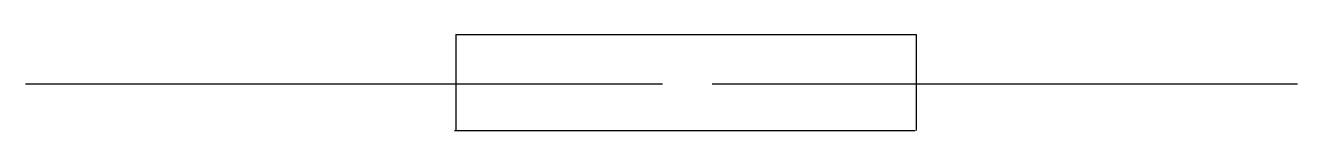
# Model space of a CAD drawing. Header units: metres. Extents: x -63066 to -60733, y -311930 to -311753.
import ezdxf

# ---------------------------------------------------------------- set-up
doc = ezdxf.new("R2010")
doc.units = ezdxf.units.M
doc.layers.add('STEEL', color=1, linetype='Continuous')
doc.layers.add('TEXT', color=3, linetype='Continuous')

msp = doc.modelspace()

# ---------------------------------------------------------------- linework, layer by layer
at = {"layer": 'STEEL'}
for points in [[(-63066.12, -311844.01), (-61897.55, -311844.01)], [(-61806.98, -311844.01), (-60733.23, -311844.01)]]:
    msp.add_lwpolyline(points, dxfattribs=at)
at = {"layer": 'TEXT'}
for p, q in [((-62277.07, -311753), (-62277.07, -311930.04)), ((-61432.42, -311753), (-61432.42, -311930.04))]:
    msp.add_line(p, q, dxfattribs=at)
for points in [[(-62277.07, -311753), (-61432.6, -311753)], [(-62279.12, -311930.04), (-61434.65, -311930.04)]]:
    msp.add_lwpolyline(points, dxfattribs=at)

doc.saveas('drawing.dxf')
